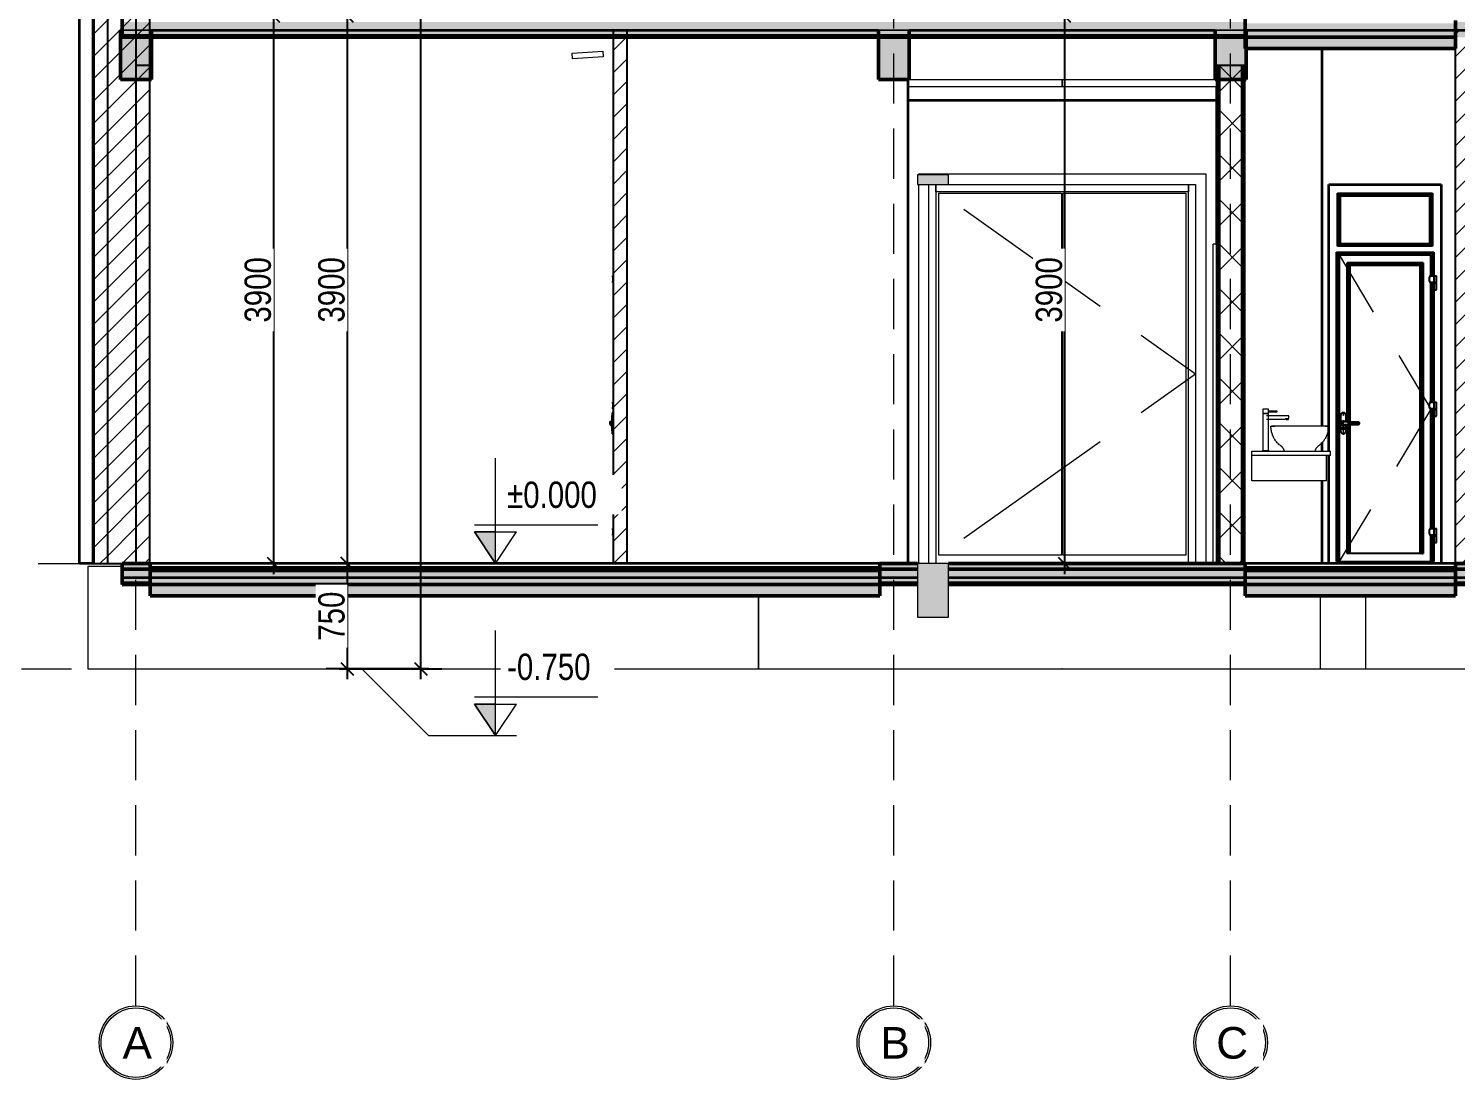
# Model space of a CAD drawing. Header units: millimetres. Extents: x -31177 to 43935, y -145912 to 20306.
# Drawn here: x -765 to 9402, y -108677 to -101188 of the extents above; entities that cross this region are included whole.
import ezdxf

# ---------------------------------------------------------------- set-up
doc = ezdxf.new("R2010")
doc.units = ezdxf.units.MM
doc.linetypes.add('Centre', pattern=[2381.25, 476.25, -357.1875, 1190.625, -357.1875])
doc.linetypes.add('Hidden', pattern=[535.78125, 357.1875, -178.59375])
for name, color, linetype, lineweight in [('A-ANNO-DIMS', 1, 'Continuous', 9), ('A-DETL', 8, 'Continuous', 18), ('A-DETL-GENF', 8, 'Continuous', 18), ('A-DOOR', 2, 'Continuous', 25), ('A-DOOR-FRAM', 2, 'Continuous', 18), ('A-DOOR-GLAZ', 4, 'Continuous', 18), ('A-FLOR', 7, 'Continuous', 18), ('A-FLOR-LEVL', 8, 'Continuous', 9), ('A-FLOR-MCUT', 7, 'Continuous', 50), ('A-FLOR-PATT', 8, 'Continuous', 50), ('A-WALL', 7, 'Continuous', 35), ('A-WALL-PATT', 8, 'Continuous', 25), ('G-IMPT', 8, 'Continuous', 18), ('P-SANR-FIXT', 3, 'Continuous', 18), ('S-BEAM', 7, 'Continuous', 18), ('S-FNDN', 7, 'Continuous', 18), ('S-GRID', 1, 'Continuous', 9), ('S-GRID-IDEN', 1, 'Continuous', 9)]:
    doc.layers.add(name, color=color, linetype=linetype, lineweight=lineweight)
doc.styles.add('Arial', font='arial.ttf', dxfattribs={"width": 0.8, "height": 187.5})
doc.styles.add('Arial_1', font='arial.ttf', dxfattribs={"height": 225})
doc.dimstyles.new('kt_nam', dxfattribs={"dimscale": 304.8, "dimtxt": 191.298637, "dimasz": 0.295276, "dimexe": 0.492126, "dimexo": 0.0625, "dimgap": 0.049213, "dimtad": 1, "dimdec": 0, "dimzin": 0, "dimdsep": 46, "dimtxsty": 'Arial', "dimblk1": 'OBLIQUE', "dimblk2": 'OBLIQUE', "dimsah": 1, "dimcen": 0.09, "dimdle": 0.246063, "dimazin": 0, "dimtfac": 1, "dimtdec": 4, "dimtix": 1, "dimtmove": 0, "dimatfit": 3, "dimfxl": 1.968504, "dimfxlon": 1, "dimtvp": 1, "dimtfill": 1, "dimtolj": 1, "dimtzin": 0, "dimarcsym": 2})
pattern_1 = [(45, (15767.21, -98999.29), (-79.5495, 79.5495), [])]
pattern_2 = [(0, (15767.206, -98999.29), (304.8, 76.2), [25.146, -203.454, 25.146, -203.454, -1219.2]), (0, (15767.206, -98999.29), (304.8, 76.2), [-457.2, 25.146, -432.054, 25.146, -203.454, -533.4]), (0, (15767.206, -98999.29), (304.8, 76.2), [-1143, 25.146, -127.254, 25.146, -355.854]), (120, (15881.506, -98961.19), (-218.39114, 225.86454), [25.146, -203.454, 25.146, -203.454, -1219.2]), (120, (15881.506, -98961.19), (-218.39114, 225.86454), [-457.2, 25.146, -432.054, 25.146, -203.454, -533.4]), (120, (15881.506, -98961.19), (-218.39114, 225.86454), [-1143, 25.146, -127.254, 25.146, -355.854]), (240, (15919.606, -98808.79), (-86.40886, -302.06454), [25.146, -203.454, 25.146, -203.454, -1219.2]), (240, (15919.606, -98808.79), (-86.40886, -302.06454), [-457.2, 25.146, -432.054, 25.146, -203.454, -533.4]), (240, (15919.606, -98808.79), (-86.40886, -302.06454), [-1143, 25.146, -127.254, 25.146, -355.854])]

# ---------------------------------------------------------------- blocks, each defined once
blk = doc.blocks.new('Cua_Chong_Chay_D7_1Canh - D7_1200x2200-2407364-MẶT CẮT 4-4')
at = {"layer": 'A-DOOR-FRAM'}
for p in [(7675, 0), (7700, 2275)]:
    blk.add_line(p, (7675, 2275), dxfattribs=at)
blk = doc.blocks.new('CỬA 1 CÁNH EROWINDOW_có ô chết_ - D5_800x2200-V1-MẶT CẮT 4-4')
at = {"layer": 'A-DOOR'}
for p, q in [((8561, 2639), (9239, 2639)), ((8561, 2261), (8561, 2639)), ((8561, 2261), (8561, 2639)), ((8561, 2639), (9239, 2639)), ((8571, 2629), (8581, 2619)), ((8571, 2629), (8571, 2271)), ((9229, 2629), (8571, 2629)), ((9219, 2619), (8581, 2619)), ((8581, 2619), (8581, 2281)), ((9219, 2619), (9229, 2629)), ((9219, 2281), (9219, 2619)), ((9229, 2271), (9229, 2629)), ((9239, 2639), (9239, 2261)), ((9239, 2639), (9239, 2261)), ((9239, 2261), (8561, 2261)), ((9239, 2261), (8561, 2261)), ((8581, 2281), (8571, 2271)), ((8571, 2271), (9229, 2271)), ((8581, 2281), (9219, 2281)), ((9219, 2281), (9229, 2271)), ((8553, 2220), (9247, 2220)), ((8553, 2220), (8563, 2210)), ((8553, 15), (8553, 2220)), ((9237, 2210), (8563, 2210)), ((8563, 2210), (8563, 15)), ((8573, 2200), (9227, 2200)), ((8573, 15), (8573, 2200)), ((9227, 2200), (8573, 2200)), ((8573, 2200), (8573, 15)), ((8629, 1013), (8629, 2144)), ((9171, 2144), (8629, 2144)), ((8629, 1013), (8629, 2144)), ((8629, 2144), (9171, 2144)), ((9171, 71), (9171, 2144)), ((9171, 2144), (9171, 71)), ((9227, 2200), (9227, 2050)), ((9227, 2050), (9227, 2200)), ((9247, 2220), (9237, 2210)), ((9237, 2210), (9237, 2050)), ((9247, 2220), (9247, 2050)), ((8649, 2124), (8639, 2134)), ((8639, 2134), (8639, 1008)), ((8639, 2134), (9161, 2134)), ((8649, 2124), (8649, 1008)), ((9151, 2124), (8649, 2124)), ((9151, 2124), (9161, 2134)), ((9151, 71), (9151, 2124)), ((9161, 2134), (9161, 71)), ((9217, 2012), (9217, 2040)), ((9227, 2050), (9267, 2050)), ((9247, 2050), (9247, 2002)), ((9267, 2002), (9267, 2050)), ((9267, 2002), (9227, 2002)), ((9227, 2002), (9227, 1150)), ((9227, 1150), (9227, 2002)), ((9237, 2002), (9237, 1150)), ((9247, 2002), (9247, 1150)), ((9247, 1998), (9247, 1950)), ((9247, 1998), (9267, 1998)), ((9247, 1950), (9267, 1950)), ((9249, 2002), (9249, 1998)), ((9264, 1998), (9264, 2002)), ((9267, 1950), (9267, 1998)), ((9217, 1112), (9217, 1140)), ((9227, 1150), (9267, 1150)), ((9247, 1150), (9247, 1102)), ((9267, 1102), (9267, 1150)), ((8583, 1055), (8583, 945)), ((8623, 1013), (8623, 1055)), ((9267, 1102), (9227, 1102)), ((9227, 1102), (9227, 250)), ((9227, 250), (9227, 1102)), ((9237, 1102), (9237, 250)), ((9247, 1102), (9247, 250)), ((9247, 1098), (9247, 1050)), ((9247, 1098), (9267, 1098)), ((9247, 1050), (9267, 1050)), ((9249, 1102), (9249, 1098)), ((9264, 1098), (9264, 1102)), ((9267, 1050), (9267, 1098)), ((8599, 960), (8599, 971)), ((8600, 953), (8600, 958)), ((8600, 958), (8600, 953)), ((8601, 973), (8605, 973)), ((8629, 1013), (8603, 1013)), ((8628, 1009), (8603, 1009)), ((8603, 991), (8628, 991)), ((8603, 987), (8629, 987)), ((8606, 958), (8606, 953)), ((8606, 953), (8606, 958)), ((8607, 971), (8607, 960)), ((8623, 945), (8623, 987)), ((8638, 1004), (8628, 1009)), ((8628, 991), (8638, 996)), ((8639, 1008), (8629, 1013)), ((8629, 987), (8639, 992)), ((8629, 71), (8629, 987)), ((8629, 71), (8629, 987)), ((8709, 1004), (8638, 1004)), ((8638, 996), (8709, 996)), ((8709, 1008), (8639, 1008)), ((8639, 992), (8709, 992)), ((8639, 992), (8639, 71)), ((8649, 992), (8649, 71)), ((9217, 212), (9217, 240)), ((9227, 250), (9267, 250)), ((9247, 250), (9247, 202)), ((9267, 202), (9267, 250)), ((9267, 202), (9227, 202)), ((9227, 202), (9227, 15)), ((9227, 15), (9227, 202)), ((9237, 202), (9237, 15)), ((9247, 202), (9247, 15)), ((9247, 198), (9247, 150)), ((9247, 198), (9267, 198)), ((9247, 150), (9267, 150)), ((9249, 202), (9249, 198)), ((9264, 198), (9264, 202)), ((9267, 150), (9267, 198)), ((8563, 15), (8553, 15)), ((8561, 0), (8561, 15)), ((8563, 15), (8573, 15)), ((8573, 15), (9227, 15)), ((8581, 15), (8581, 0)), ((8639, 71), (8629, 71)), ((9171, 71), (8629, 71)), ((9161, 71), (9171, 71)), ((9219, 15), (9219, 0)), ((9237, 15), (9227, 15)), ((9247, 15), (9237, 15)), ((9239, 15), (9239, 0))]:
    blk.add_line(p, q, dxfattribs=at)
at = {"layer": 'A-DOOR', "linetype": 'Centre', "lineweight": 18}
for p, q in [((8573, 2200), (9227, 1100)), ((9227, 1100), (8573, 15))]:
    blk.add_line(p, q, dxfattribs=at)
at = {"layer": 'A-DOOR', "flags": 128}
for points in [[(8603, 1013), (8602, 1013), (8602, 1013), (8601, 1013), (8601, 1013), (8600, 1013), (8600, 1013), (8599, 1012), (8599, 1012), (8598, 1012), (8598, 1012), (8597, 1012), (8597, 1012), (8597, 1011), (8596, 1011), (8596, 1011), (8595, 1010), (8595, 1010), (8594, 1010), (8594, 1009), (8594, 1009), (8593, 1009), (8593, 1008), (8593, 1008), (8592, 1007), (8592, 1007), (8592, 1007), (8592, 1006), (8591, 1006), (8591, 1005), (8591, 1005), (8591, 1004), (8591, 1004), (8590, 1003), (8590, 1003), (8590, 1002), (8590, 1002), (8590, 1001), (8590, 1001), (8590, 1000), (8590, 1000), (8590, 999), (8590, 999), (8590, 998), (8590, 998), (8590, 997), (8590, 997), (8591, 996), (8591, 996), (8591, 995), (8591, 995), (8591, 994), (8592, 994), (8592, 993), (8592, 993), (8592, 992), (8593, 992), (8593, 992), (8593, 991), (8594, 991), (8594, 990), (8595, 990), (8595, 990), (8595, 989), (8596, 989), (8596, 989), (8597, 989), (8597, 988), (8598, 988), (8598, 988), (8599, 988), (8599, 988), (8600, 987), (8600, 987), (8601, 987), (8601, 987), (8602, 987), (8602, 987), (8603, 987), (8603, 987)], [(8709, 992), (8709, 992), (8710, 992), (8710, 992), (8710, 992), (8711, 992), (8711, 992), (8711, 992), (8712, 992), (8712, 993), (8712, 993), (8712, 993), (8713, 993), (8713, 993), (8713, 993), (8714, 993), (8714, 994), (8714, 994), (8714, 994), (8715, 994), (8715, 994), (8715, 995), (8715, 995), (8715, 995), (8716, 995), (8716, 996), (8716, 996), (8716, 996), (8716, 997), (8716, 997), (8716, 997), (8717, 997), (8717, 998), (8717, 998), (8717, 998), (8717, 999), (8717, 999), (8717, 999), (8717, 1000), (8717, 1000), (8717, 1000), (8717, 1001), (8717, 1001), (8717, 1001), (8717, 1002), (8717, 1002), (8717, 1002), (8717, 1002), (8717, 1003), (8716, 1003), (8716, 1003), (8716, 1004), (8716, 1004), (8716, 1004), (8716, 1004), (8715, 1005), (8715, 1005), (8715, 1005), (8715, 1005), (8715, 1006), (8714, 1006), (8714, 1006), (8714, 1006), (8714, 1007), (8713, 1007), (8713, 1007), (8713, 1007), (8713, 1007), (8712, 1007), (8712, 1007), (8712, 1008), (8711, 1008), (8711, 1008), (8711, 1008), (8710, 1008), (8710, 1008), (8710, 1008), (8709, 1008), (8709, 1008), (8709, 1008)]]:
    blk.add_lwpolyline(points, dxfattribs=at)
at = {"layer": 'A-DOOR'}
for centre, radius, start, end in [((9227, 2040), 10, 90, 180), ((9227, 2040), 10, 150, 180), ((9227, 2012), 10, 180, 270), ((9227, 2012), 10, 195, 225), ((9227, 1140), 10, 90, 180), ((9227, 1140), 10, 150, 180), ((8603, 1055), 20, 0, 180), ((8603, 1063), 3, 360, 180), ((8603, 1063), 3, 180, 0), ((9227, 1112), 10, 180, 270), ((9227, 1112), 10, 195, 225), ((8603, 945), 20, 180, 360), ((8603, 1000), 15, 59.6784, 180), ((8603, 1000), 15, 180, 300.3216), ((8603, 1000), 15, 129.4693, 135), ((8603, 1000), 15, 225, 230.5307), ((8603, 1000), 8.66, 90, 270), ((8603, 1000), 15, 114.4972, 120), ((8603, 1000), 15, 240, 245.5028), ((8603, 1000), 15, 99.6105, 105), ((8603, 1000), 15, 255, 260.3895), ((8601, 971), 2.04, 90, 180), ((8600, 960), 1.99, 180, 268.9596), ((8600, 960), 1.99, 224.4798, 268.9596), ((8603, 1000), 3.02, 0, 180), ((8603, 1000), 3.02, 180, 0), ((8603, 938), 3, 0, 180), ((8603, 938), 3, 180, 0), ((8603, 953), 2.5, 180, 0), ((8603, 1000), 15, 84.7698, 90), ((8603, 1000), 15, 270, 275.2302), ((8603, 1000), 3.02, 30, 45), ((8603, 1000), 3.02, 315, 330), ((8605, 971), 2.04, 0, 90), ((8606, 960), 1.99, 271.0404, 0), ((8606, 960), 1.99, 271.0404, 315.5202), ((8603, 1000), 15, 69.9569, 75), ((8603, 1000), 15, 285, 290.0431), ((8709, 1000), 3.66, 270, 90), ((9227, 240), 10, 90, 180), ((9227, 240), 10, 150, 180), ((9227, 212), 10, 180, 270), ((9227, 212), 10, 195, 225)]:
    blk.add_arc(centre, radius, start, end, dxfattribs=at)
for points in [[(8629, 1013), (8629, 1013), (8629, 1013), (8628, 1011), (8628, 1009), (8628, 1009)], [(8629, 987), (8629, 987), (8629, 987), (8628, 989), (8628, 991), (8628, 991)], [(8639, 1008), (8639, 1008), (8639, 1008), (8638, 1006), (8638, 1004), (8638, 1004)], [(8639, 992), (8639, 992), (8639, 992), (8638, 994), (8638, 996), (8638, 996)]]:
    blk.add_open_spline(points, degree=3, dxfattribs=at)
blk = doc.blocks.new('CỬA 1 CÁNH EROWINDOW_có ô chết_ - D5_800x2200-2361511-MẶT CẮT 4-4')
at = {"layer": 'A-DOOR'}
for p, q in [((3400, 2050), (3397, 2050)), ((3400, 2050), (3397, 2050)), ((3397, 2040), (3397, 2050)), ((3397, 2050), (3397, 2049)), ((3397, 2040), (3397, 2012)), ((3397, 2002), (3397, 2012)), ((3397, 2003), (3397, 2002)), ((3397, 2002), (3400, 2002)), ((3397, 2002), (3400, 2002)), ((3400, 1150), (3397, 1150)), ((3400, 1150), (3397, 1150)), ((3397, 1140), (3397, 1150)), ((3397, 1150), (3397, 1149)), ((3397, 1140), (3397, 1112)), ((3400, 1075), (3394, 1075)), ((3394, 1075), (3394, 1055)), ((3394, 945), (3394, 1055)), ((3397, 1102), (3397, 1112)), ((3397, 1103), (3397, 1102)), ((3397, 1102), (3400, 1102)), ((3397, 1102), (3400, 1102)), ((3377, 1008), (3377, 991)), ((3377, 992), (3377, 991)), ((3394, 1015), (3388, 1015)), ((3388, 1015), (3388, 1000)), ((3388, 1000), (3388, 985)), ((3388, 985), (3394, 985)), ((3394, 945), (3394, 925)), ((3394, 925), (3400, 925)), ((3400, 250), (3397, 250)), ((3400, 250), (3397, 250)), ((3397, 240), (3397, 250)), ((3397, 250), (3397, 249)), ((3397, 240), (3397, 212)), ((3397, 202), (3397, 212)), ((3397, 203), (3397, 202)), ((3397, 202), (3400, 202)), ((3397, 202), (3400, 202))]:
    blk.add_line(p, q, dxfattribs=at)
for points in [[(3377, 1009), (3377, 1009), (3377, 1009), (3378, 1010)], [(3378, 1011), (3379, 1012), (3380, 1013), (3382, 1013), (3383, 1013)], [(3378, 989), (3379, 988), (3380, 987), (3382, 987), (3383, 987)], [(3383, 1013), (3383, 1013), (3385, 1013), (3386, 1012), (3387, 1011)], [(3383, 987), (3383, 987), (3385, 987), (3386, 988), (3387, 989)], [(3388, 1010), (3388, 1009), (3388, 1009), (3388, 1009)]]:
    blk.add_open_spline(points, degree=3, dxfattribs=at)
blk = doc.blocks.new('Cua_Kinh_Cuong_Luc_2Canh_Bat2Chieu - D1 - Kính Cường Lực 10mm 2 Cánh-2367817-MẶT CẮT 4-4')
at = {"layer": 'A-DOOR', "linetype": 'Centre', "lineweight": 18}
for q in [(5650, 2700), (5650, 0)]:
    blk.add_line((7550, 1350), q, dxfattribs=at)
at = {"layer": 'A-DOOR-FRAM'}
for p, q in [((5575, 2775), (5575, 2770)), ((7625, 2775), (5575, 2775)), ((7625, 0), (7625, 2775)), ((5575, 2700), (5575, 0)), ((5650, 0), (5650, 2700)), ((5700, 2700), (5700, 0)), ((5700, 2650), (5700, 2700)), ((7500, 2650), (5700, 2650)), ((5789, 2700), (7550, 2700)), ((7500, 0), (7500, 2700)), ((7500, 2700), (7500, 2650)), ((7550, 2700), (7550, 0))]:
    blk.add_line(p, q, dxfattribs=at)
at = {"layer": 'A-DOOR-GLAZ'}
for p, q in [((5720, 2640), (6595, 2640)), ((5720, 60), (5720, 2640)), ((6595, 2640), (6595, 60)), ((6605, 2640), (7480, 2640)), ((6605, 60), (6605, 2640)), ((7480, 2640), (7480, 60)), ((6595, 60), (5720, 60)), ((7480, 60), (6605, 60))]:
    blk.add_line(p, q, dxfattribs=at)
blk = doc.blocks.new('Mat_Tien_3dsMax - Sync_3dsMax_To_Revit-2401403-MẶT CẮT 4-4')
at = {"layer": 'G-IMPT'}
for p, q in [((5500, 3400), (6600, 3400)), ((6600, 3450), (6600, 3400)), ((6600, 3400), (6600, 3450)), ((6600, 3400), (7699, 3400)), ((-342, -20), (-342, -750)), ((-101, -20), (-342, -20)), ((4436, -750), (4436, -230)), ((4436, -230), (4436, -750)), ((8440, -750), (8440, -230)), ((8763, -750), (8763, -230)), ((-342, -750), (4436, -750)), ((4436, -750), (8440, -750)), ((6596, -750), (6596, -750)), ((6596, -750), (6596, -750)), ((6596, -750), (6596, -750)), ((6596, -750), (6596, -750)), ((6596, -750), (6596, -750)), ((6596, -750), (6596, -750)), ((6596, -750), (6596, -750)), ((6596, -750), (6596, -750)), ((6597, -750), (6598, -750)), ((6597, -750), (6598, -750)), ((6597, -750), (6598, -750)), ((6597, -750), (6598, -750)), ((6599, -750), (6598, -750)), ((6598, -750), (6599, -750)), ((6599, -750), (6598, -750)), ((6598, -750), (6599, -750)), ((6600, -750), (6600, -750)), ((6600, -750), (6600, -750)), ((6600, -750), (6600, -750)), ((6600, -750), (6600, -750)), ((6600, -750), (6600, -750)), ((6600, -750), (6600, -750)), ((6600, -750), (6600, -750)), ((6600, -750), (6600, -750)), ((8440, -750), (8763, -750)), ((8763, -750), (13542, -750))]:
    blk.add_line(p, q, dxfattribs=at)
blk = doc.blocks.new('Mat_Tien_3dsMax - Mat_Tien_3dsMax-2387879-MẶT CẮT 4-4')
blk.add_blockref('Mat_Tien_3dsMax - Sync_3dsMax_To_Revit-2401403-MẶT CẮT 4-4', (0, 0))
blk = doc.blocks.new('chau rua tay2 - chau rua tay2-814154-MẶT CẮT 4-4')
at = {"layer": 'P-SANR-FIXT'}
for p, q in [((8029, 1100), (8029, 1070)), ((8049, 1100), (8029, 1100)), ((8049, 1070), (8029, 1070)), ((8029, 1068), (8029, 804)), ((8049, 1068), (8029, 1068)), ((8031, 1070), (8031, 1068)), ((8069, 1100), (8049, 1100)), ((8069, 1070), (8049, 1070)), ((8069, 1068), (8049, 1068)), ((8215, 1053), (8055, 1053)), ((8055, 1029), (8190, 1029)), ((8131, 1086), (8066, 1086)), ((8066, 1080), (8131, 1080)), ((8067, 1068), (8067, 1070)), ((8069, 1070), (8069, 1100)), ((8069, 804), (8069, 1068)), ((8131, 1083), (8131, 1086)), ((8131, 1080), (8131, 1083)), ((8190, 1033), (8190, 1029)), ((8190, 1033), (8215, 1033)), ((8195, 1033), (8195, 1027)), ((8195, 1027), (8203, 1027)), ((8195, 1027), (8196, 1027)), ((8203, 1027), (8211, 1027)), ((8211, 1027), (8211, 1033)), ((8211, 1027), (8211, 1027)), ((8215, 1041), (8215, 1053)), ((8215, 1033), (8215, 1041)), ((7952, 800), (8512, 800)), ((7952, 770), (7952, 800)), ((7952, 590), (7952, 770)), ((8512, 770), (7952, 770)), ((8024, 804), (8024, 800)), ((8049, 804), (8024, 804)), ((8074, 804), (8049, 804)), ((8074, 800), (8074, 804)), ((8482, 590), (8482, 770)), ((8512, 770), (8512, 800)), ((8482, 590), (7952, 590))]:
    blk.add_line(p, q, dxfattribs=at)
at = {"layer": 'P-SANR-FIXT', "flags": 128}
for points in [[(8087, 977), (8087, 977), (8087, 977), (8087, 977), (8087, 977), (8087, 978), (8087, 978), (8087, 978), (8087, 978), (8087, 978), (8087, 978), (8087, 978), (8087, 978), (8087, 978), (8087, 979), (8087, 979), (8087, 979), (8087, 979), (8087, 979), (8088, 979), (8088, 979), (8088, 979), (8088, 979), (8088, 979), (8088, 979), (8088, 979), (8088, 980), (8088, 980), (8088, 980), (8089, 980), (8089, 980), (8089, 980), (8089, 980), (8089, 980), (8089, 980), (8089, 980), (8089, 980), (8089, 980), (8090, 980), (8090, 980), (8090, 980)], [(8157, 839), (8152, 843), (8146, 847), (8141, 852), (8136, 857), (8132, 861), (8127, 867), (8123, 872), (8119, 877), (8115, 883), (8111, 889), (8108, 894), (8105, 901), (8102, 907), (8099, 913), (8097, 919), (8095, 926), (8093, 932), (8091, 939), (8090, 945), (8088, 952), (8088, 959), (8087, 966), (8087, 972), (8087, 977)], [(8090, 980), (8090, 980), (8090, 980), (8091, 980), (8092, 980), (8094, 980), (8095, 980), (8098, 980), (8100, 980), (8103, 980), (8106, 980), (8109, 980), (8113, 980), (8114, 980)], [(8292, 980), (8284, 980), (8276, 980), (8268, 980), (8260, 980), (8252, 980), (8244, 980), (8236, 980), (8228, 980), (8221, 980), (8213, 980), (8206, 980), (8198, 980), (8191, 980), (8184, 980), (8178, 980), (8171, 980), (8165, 980), (8159, 980), (8153, 980), (8147, 980), (8141, 980), (8136, 980), (8131, 980), (8126, 980), (8122, 980), (8118, 980), (8114, 980), (8110, 980), (8107, 980), (8103, 980), (8101, 980), (8098, 980), (8096, 980), (8094, 980), (8093, 980), (8091, 980), (8091, 980), (8090, 980), (8090, 980), (8090, 980)], [(8494, 980), (8494, 980), (8493, 980), (8492, 980), (8491, 980), (8490, 980), (8488, 980), (8486, 980), (8484, 980), (8481, 980), (8478, 980), (8475, 980), (8471, 980), (8467, 980), (8463, 980), (8458, 980), (8454, 980), (8449, 980), (8444, 980), (8438, 980), (8433, 980), (8427, 980), (8420, 980), (8414, 980), (8408, 980), (8401, 980), (8394, 980), (8387, 980), (8380, 980), (8372, 980), (8365, 980), (8357, 980), (8350, 980), (8342, 980), (8334, 980), (8326, 980), (8318, 980), (8310, 980), (8302, 980), (8294, 980), (8292, 980)], [(8497, 977), (8497, 970), (8496, 963), (8496, 957), (8495, 950), (8493, 943), (8492, 937), (8490, 930), (8488, 923), (8486, 917), (8483, 911), (8481, 905), (8478, 898), (8474, 892), (8471, 887), (8467, 881), (8463, 875), (8459, 870), (8455, 865), (8450, 860), (8445, 855), (8440, 850), (8435, 846), (8430, 842), (8426, 839)], [(8475, 980), (8477, 980), (8480, 980), (8483, 980), (8485, 980), (8487, 980), (8489, 980), (8491, 980), (8492, 980), (8493, 980), (8494, 980), (8494, 980), (8494, 980)], [(8494, 980), (8494, 980), (8494, 980), (8494, 980), (8494, 980), (8494, 980), (8494, 980), (8495, 980), (8495, 980), (8495, 980), (8495, 980), (8495, 980), (8495, 980), (8495, 980), (8495, 980), (8495, 979), (8496, 979), (8496, 979), (8496, 979), (8496, 979), (8496, 979), (8496, 979), (8496, 979), (8496, 979), (8496, 979), (8496, 979), (8496, 978), (8496, 978), (8496, 978), (8497, 978), (8497, 978), (8497, 978), (8497, 978), (8497, 978), (8497, 978), (8497, 977), (8497, 977), (8497, 977), (8497, 977), (8497, 977), (8497, 977)], [(8183, 800), (8183, 803), (8182, 805), (8181, 808), (8180, 810), (8179, 813), (8178, 815), (8176, 818), (8175, 820), (8173, 822), (8172, 824), (8170, 827), (8168, 829), (8167, 831), (8165, 833), (8163, 834), (8161, 836), (8159, 838), (8157, 839)], [(8426, 839), (8424, 837), (8422, 836), (8420, 834), (8418, 832), (8416, 830), (8414, 828), (8413, 826), (8411, 824), (8410, 821), (8408, 819), (8407, 817), (8406, 814), (8404, 812), (8403, 809), (8402, 807), (8401, 804), (8401, 802), (8400, 800)]]:
    blk.add_lwpolyline(points, dxfattribs=at)
blk = doc.blocks.new('Level - _-000-1742762-MẶT CẮT 4-4')
at = {"layer": 'A-FLOR-LEVL'}
blk.add_hatch(color=256, dxfattribs=at).paths.add_polyline_path([(-15699, 225), (-15699, 0), (-15549, 225)])
for p, q in [((-15699, 0), (-15699, 750)), ((-15549, 277), (-16428, 277)), ((-15699, 0), (-15849, 225)), ((-15549, 225), (-15849, 225)), ((-15699, 0), (-15549, 225)), ((-15699, 225), (-15549, 225)), ((-15549, 225), (-15699, 0)), ((-15699, 0), (-15699, 225)), ((-15549, 0), (-15849, 0))]:
    blk.add_line(p, q, dxfattribs=at)
blk = doc.blocks.new('Level - 000_-1742766-MẶT CẮT 4-4')
at = {"layer": 'A-FLOR-LEVL'}
blk.add_hatch(color=256, dxfattribs=at).paths.add_polyline_path([(-15699, 4125), (-15699, 3900), (-15549, 4125)])
for p, q in [((-15699, 3900), (-15699, 4650)), ((-15549, 4177), (-16428, 4177)), ((-15699, 3900), (-15849, 4125)), ((-15549, 4125), (-15849, 4125)), ((-15699, 3900), (-15549, 4125)), ((-15699, 4125), (-15549, 4125)), ((-15549, 4125), (-15699, 3900)), ((-15699, 3900), (-15699, 4125)), ((-15549, 3900), (-15849, 3900))]:
    blk.add_line(p, q, dxfattribs=at)
blk = doc.blocks.new('_Oblique')
at = {"color": 0, "linetype": 'ByBlock', "lineweight": -2}
blk.add_line((-0.5, -0.5), (0.5, 0.5), dxfattribs=at)
blk = doc.blocks.new('DIMBLOCK4-MẶT CẮT 4-4')
at = {"layer": 'A-ANNO-DIMS', "color": 0, "lineweight": -2, "transparency": 16777216}
for p, q in [((1505, -101025), (1505, -105075)), ((2086, -101100), (1355, -101100)), ((2086, -105000), (1355, -105000))]:
    blk.add_line(p, q, dxfattribs=at)
at = {"layer": 'Defpoints', "color": 0, "transparency": 16777216}
for p in [(2105, -101100), (1505, -105000), (2105, -105000)]:
    blk.add_point(p, dxfattribs=at)
at = {"layer": 'A-ANNO-DIMS', "color": 0, "lineweight": -2, "transparency": 16777216, "xscale": 90, "yscale": 90, "zscale": 90}
for p, rotation in [((1505, -101100), 90), ((1505, -105000), 270)]:
    blk.add_blockref('_Oblique', p, dxfattribs=dict(at, rotation=rotation))
at = {"layer": 'A-ANNO-DIMS', "color": 0, "transparency": 16777216, "insert": (1394, -103050), "char_height": 187.5, "width": 550.94, "attachment_point": 5, "rotation": 90, "style": 'Arial', "bg_fill": 3, "box_fill_scale": 1.1, "bg_fill_color": 256, "bg_fill_true_color": 13158600, "bg_fill_transparency": 0}
blk.add_mtext('\\A1;3900', dxfattribs=at)
blk = doc.blocks.new('DIMBLOCK5-MẶT CẮT 4-4')
at = {"layer": 'A-ANNO-DIMS', "color": 0, "lineweight": -2, "transparency": 16777216}
for p, q in [((2086, -105000), (1355, -105000)), ((1505, -104925), (1505, -105825)), ((2086, -105750), (1355, -105750))]:
    blk.add_line(p, q, dxfattribs=at)
at = {"layer": 'Defpoints', "color": 0, "transparency": 16777216}
for p in [(2105, -105000), (1505, -105750), (2105, -105750)]:
    blk.add_point(p, dxfattribs=at)
at = {"layer": 'A-ANNO-DIMS', "color": 0, "lineweight": -2, "transparency": 16777216, "xscale": 90, "yscale": 90, "zscale": 90}
for p, rotation in [((1505, -105000), 90), ((1505, -105750), 270)]:
    blk.add_blockref('_Oblique', p, dxfattribs=dict(at, rotation=rotation))
at = {"layer": 'A-ANNO-DIMS', "color": 0, "transparency": 16777216, "insert": (1394, -105375), "char_height": 187.5, "width": 413.21, "attachment_point": 5, "rotation": 90, "style": 'Arial', "bg_fill": 3, "box_fill_scale": 1.1, "bg_fill_color": 256, "bg_fill_true_color": 13158600, "bg_fill_transparency": 0}
blk.add_mtext('\\A1;750', dxfattribs=at)
blk = doc.blocks.new('DIMBLOCK9-MẶT CẮT 4-4')
at = {"layer": 'A-ANNO-DIMS', "color": 0, "lineweight": -2, "transparency": 16777216}
for p, q in [((980, -101025), (980, -105075)), ((1561, -101100), (830, -101100)), ((1561, -105000), (830, -105000))]:
    blk.add_line(p, q, dxfattribs=at)
at = {"layer": 'Defpoints', "color": 0, "transparency": 16777216}
for p in [(1580, -101100), (980, -105000), (1580, -105000)]:
    blk.add_point(p, dxfattribs=at)
at = {"layer": 'A-ANNO-DIMS', "color": 0, "lineweight": -2, "transparency": 16777216, "xscale": 90, "yscale": 90, "zscale": 90}
for p, rotation in [((980, -101100), 90), ((980, -105000), 270)]:
    blk.add_blockref('_Oblique', p, dxfattribs=dict(at, rotation=rotation))
at = {"layer": 'A-ANNO-DIMS', "color": 0, "transparency": 16777216, "insert": (869, -103050), "char_height": 187.5, "width": 550.94, "attachment_point": 5, "rotation": 90, "style": 'Arial', "bg_fill": 3, "box_fill_scale": 1.1, "bg_fill_color": 256, "bg_fill_true_color": 13158600, "bg_fill_transparency": 0}
blk.add_mtext('\\A1;3900', dxfattribs=at)
blk = doc.blocks.new('DIMBLOCK10-MẶT CẮT 4-4')
at = {"layer": 'A-ANNO-DIMS', "color": 0, "lineweight": -2, "transparency": 16777216}
for p, q in [((2030, -105825), (2030, -87225)), ((1449, -87300), (2180, -87300)), ((1449, -105750), (2180, -105750))]:
    blk.add_line(p, q, dxfattribs=at)
at = {"layer": 'Defpoints', "color": 0, "transparency": 16777216}
for p in [(1430, -87300), (2030, -87300), (1430, -105750)]:
    blk.add_point(p, dxfattribs=at)
at = {"layer": 'A-ANNO-DIMS', "color": 0, "lineweight": -2, "transparency": 16777216, "xscale": 90, "yscale": 90, "zscale": 90}
for p, rotation in [((2030, -87300), 90), ((2030, -105750), 270)]:
    blk.add_blockref('_Oblique', p, dxfattribs=dict(at, rotation=rotation))
at = {"layer": 'A-ANNO-DIMS', "color": 0, "transparency": 16777216, "insert": (1919, -96525), "char_height": 187.5, "width": 688.68, "attachment_point": 5, "rotation": 90, "style": 'Arial', "bg_fill": 3, "box_fill_scale": 1.1, "bg_fill_color": 256, "bg_fill_true_color": 13158600, "bg_fill_transparency": 0}
blk.add_mtext('\\A1;18450', dxfattribs=at)
blk = doc.blocks.new('DIMBLOCK13-MẶT CẮT 4-4')
at = {"layer": 'A-ANNO-DIMS', "color": 0, "lineweight": -2, "transparency": 16777216}
for p, q in [((6617, -101025), (6617, -105075)), ((6036, -101100), (6767, -101100)), ((6036, -105000), (6767, -105000))]:
    blk.add_line(p, q, dxfattribs=at)
at = {"layer": 'Defpoints', "color": 0, "transparency": 16777216}
for p in [(6017, -101100), (6017, -105000), (6617, -105000)]:
    blk.add_point(p, dxfattribs=at)
at = {"layer": 'A-ANNO-DIMS', "color": 0, "lineweight": -2, "transparency": 16777216, "xscale": 90, "yscale": 90, "zscale": 90}
for p, rotation in [((6617, -101100), 90), ((6617, -105000), 270)]:
    blk.add_blockref('_Oblique', p, dxfattribs=dict(at, rotation=rotation))
at = {"layer": 'A-ANNO-DIMS', "color": 0, "transparency": 16777216, "insert": (6506, -103050), "char_height": 187.5, "width": 550.94, "attachment_point": 5, "rotation": 90, "style": 'Arial', "bg_fill": 3, "box_fill_scale": 1.1, "bg_fill_color": 256, "bg_fill_true_color": 13158600, "bg_fill_transparency": 0}
blk.add_mtext('\\A1;3900', dxfattribs=at)
blk = doc.blocks.new('Grid - TRUC  D1-102336-MẶT CẮT 4-4')
at = {"layer": 'S-GRID-IDEN'}
for radius in [262, 248]:
    blk.add_circle((0, -3414), radius, dxfattribs=at)

msp = doc.modelspace()

# ---------------------------------------------------------------- hatches: boundary and pattern name
at = {"layer": 'A-DETL-GENF'}
for points in [[(5569, -102300), (5789, -102300), (5789, -102230), (5569, -102230)], [(5569, -105381.8), (5789, -105381.8), (5789, -105000), (5569, -105000), (5569, -105214.2)]]:
    msp.add_hatch(color=7, dxfattribs=at).paths.add_polyline_path(points)
at = {"layer": 'A-FLOR'}
for points in [[(3619.8, -105050), (5300.9, -105050), (5300.9, -105030), (101.7, -105030), (101.7, -105050), (3293.4, -105050)], [(8516.1, -105050), (9401.7, -105050), (9401.7, -105030), (7902.6, -105030), (7902.6, -105050), (8189.7, -105050)]]:
    msp.add_hatch(color=8, dxfattribs=at).paths.add_polyline_path(points)
at = {"layer": 'A-FLOR-PATT'}
h = msp.add_hatch(color=256, dxfattribs=at)
h.paths.add_polyline_path([(-98.2, -101240), (7902.6, -101240), (7902.6, -101140), (-98.2, -101140.3), (-98.2, -101225.1)])
h.paths.add_polyline_path([(13300.1, -101240), (13300.1, -101140), (13100.9, -101140.3), (13100.9, -101240), (13249.1, -101240)])
h.paths.add_polyline_path([(9501.7, -101240), (9501.7, -101140), (9401.7, -101140.3), (9401.7, -101240)])
for points in [[(9401.7, -101250), (9401.7, -101150), (7902.6, -101150), (7902.6, -101250), (9168.9, -101250)], [(5300.9, -105150), (5300.9, -105050), (101.7, -105050), (101.7, -105150), (5251.9, -105150)], [(9168.9, -105150), (9401.7, -105150), (9401.7, -105050), (7902.6, -105050), (7902.6, -105150), (8842.5, -105150)]]:
    msp.add_hatch(color=256, dxfattribs=at).paths.add_polyline_path(points)
at = {"layer": 'A-FLOR-PATT', "lineweight": 18}
h = msp.add_hatch(color=256, dxfattribs=at)
h.paths.add_polyline_path([(13249.1, -101250), (13300.1, -101250), (13300.1, -101240), (13100.9, -101240), (13100.9, -101250)])
h.paths.add_polyline_path([(-52.4, -101250), (7902.6, -101250), (7902.6, -101240), (-98.2, -101240), (-98.2, -101250)])
h.paths.add_polyline_path([(9401.7, -101250), (9501.7, -101250), (9501.7, -101240), (9401.7, -101240)])
for points in [[(9168.9, -101330), (9401.7, -101330), (9401.7, -101250), (7902.6, -101250), (7902.6, -101330), (8516.1, -101330)], [(3946.2, -105230), (5300.9, -105230), (5300.9, -105150), (101.7, -105150), (101.7, -105230), (3293.4, -105230)], [(8842.5, -105230), (9401.7, -105230), (9401.7, -105150), (7902.6, -105150), (7902.6, -105230), (8516.1, -105230)]]:
    msp.add_hatch(color=256, dxfattribs=at).paths.add_polyline_path(points)
at = {"layer": 'A-FLOR-PATT'}
h = msp.add_hatch(color=256, dxfattribs=at)
h.paths.add_polyline_path([(13249.1, -105040), (13300.1, -105040), (13300.1, -105000), (13100.9, -105000), (13100.9, -105040), (13167.5, -105040)])
h.paths.add_polyline_path([(-52.4, -105040), (101.7, -105040), (101.7, -105000), (-98.2, -105000), (-98.2, -105040)])
h.paths.add_polyline_path([(5300.9, -105040), (5569, -105040), (5569, -105000), (5300.9, -105000)])
h.paths.add_polyline_path([(9495.3, -105040), (9501.7, -105040), (9501.7, -105000), (9401.7, -105000), (9401.7, -105040), (9413.7, -105040)])
h.paths.add_polyline_path([(5789, -105040), (7902.6, -105040), (7902.6, -105000), (5789, -105000), (5789, -105007.5)])
h = msp.add_hatch(color=256, dxfattribs=at)
h.paths.add_polyline_path([(7536.8, -105140), (7902.6, -105140), (7902.6, -105040), (5789, -105040), (5789, -105140), (7210.4, -105140)])
h.paths.add_polyline_path([(29.2, -105140), (101.7, -105140), (101.7, -105040), (-98.2, -105040), (-98.2, -105140)])
h.paths.add_polyline_path([(5300.9, -105140), (5569, -105140), (5569, -105040), (5300.9, -105040), (5300.9, -105044.4)])
h.paths.add_polyline_path([(13300.1, -105140), (13300.1, -105040), (13100.9, -105040), (13100.9, -105140)])
h.paths.add_polyline_path([(9501.7, -105140), (9501.7, -105040), (9401.7, -105040), (9401.7, -105140), (9495.3, -105140)])
at = {"layer": 'A-FLOR-PATT', "lineweight": 18}
h = msp.add_hatch(color=256, dxfattribs=at)
h.paths.add_polyline_path([(13100.9, -105150), (13300.1, -105150), (13300.1, -105140), (13100.9, -105140)])
h.paths.add_polyline_path([(101.7, -105150), (101.7, -105140), (-98.2, -105140), (-98.2, -105150), (29.2, -105150)])
h.paths.add_polyline_path([(5300.9, -105150), (5569, -105150), (5569, -105140), (5300.9, -105140)])
h.paths.add_polyline_path([(9495.3, -105150), (9501.7, -105150), (9501.7, -105140), (9401.7, -105140), (9401.7, -105150)])
h.paths.add_polyline_path([(5789, -105150), (7902.6, -105150), (7902.6, -105140), (5789, -105140), (5789, -105148.1)])
at = {"layer": 'A-WALL-PATT', "lineweight": 18}
h = msp.add_hatch(dxfattribs=at)
h.set_pattern_fill('FP_1', color=256, style=0, pattern_type=2)
h.set_pattern_definition(pattern_1)
h.paths.add_polyline_path([(-297.2, -105000), (-201, -105000), (-201, -92400), (-301, -92400), (-301, -105000)])
h = msp.add_hatch(dxfattribs=at)
h.set_pattern_fill('FP_1', color=256, style=0, pattern_type=2)
h.set_pattern_definition(pattern_1)
h.paths.add_polyline_path([(-1, -105000), (-1, -92400), (-201, -92400), (-201, -105000), (-52.4, -105000)])
h = msp.add_hatch(dxfattribs=at)
h.set_pattern_fill('FP_1', color=256, style=0, pattern_type=2)
h.set_pattern_definition(pattern_1)
h.paths.add_polyline_path([(99, -105000), (99, -92400), (-1, -92400), (-1, -105000), (29.2, -105000)])
h = msp.add_hatch(dxfattribs=at)
h.set_pattern_fill('FP_1', color=256, style=0, pattern_type=2)
h.set_pattern_definition(pattern_1)
h.paths.add_polyline_path([(3456.6, -105000), (3500, -105000), (3500, -101200), (3400, -101200), (3400, -105000)])
h = msp.add_hatch(dxfattribs=at)
h.set_pattern_fill('FP_1', color=256, style=0, pattern_type=2)
h.set_pattern_definition(pattern_1)
h.paths.add_polyline_path([(9413.7, -105000), (9500, -105000), (9500, -101200), (9400, -101200), (9400, -105000)])
h = msp.add_hatch(dxfattribs=at)
h.set_pattern_fill('FP_1', color=256, style=0, pattern_type=2)
h.set_pattern_definition(pattern_1)
h.paths.add_polyline_path([(99, -105000), (99, -101450), (-1, -101450), (-1, -105000), (29.2, -105000)])
h = msp.add_hatch(dxfattribs=at)
h.set_pattern_fill('FP_2', color=256, style=0, pattern_type=2)
h.set_pattern_definition(pattern_2)
h.paths.add_polyline_path([(7700, -105000), (7715, -105000), (7715, -101450), (7700, -101450), (7700, -105000)])
h = msp.add_hatch(dxfattribs=at)
h.set_pattern_fill('FP_3', color=256, style=0, pattern_type=2)
h.set_pattern_definition([(45, (15767.2, -98999.3), (-159.099, 159.099), []), (135, (15767.2, -98999.3), (-159.099, -159.099), [])])
h.paths.add_polyline_path([(7781.6, -105000), (7885, -105000), (7885, -101450), (7715, -101450), (7715, -105000)])
h = msp.add_hatch(dxfattribs=at)
h.set_pattern_fill('FP_2', color=256, style=0, pattern_type=2)
h.set_pattern_definition(pattern_2)
h.paths.add_polyline_path([(7900, -105000), (7900, -101450), (7885, -101450), (7885, -105000)])
at = {"layer": 'S-BEAM'}
for points in [[(-100, -101550), (110, -101550), (110, -101200), (-110, -101200), (-110, -101550)], [(5290, -101550), (5510, -101550), (5510, -101200), (5290, -101200), (5290, -101479.8)], [(7863.2, -101550), (7910, -101550), (7910, -101200), (7690, -101200), (7690, -101550)]]:
    msp.add_hatch(color=256, dxfattribs=at).paths.add_polyline_path(points)

# ---------------------------------------------------------------- linework, layer by layer
at = {"layer": 'A-DETL'}
for p, q in [((3107.9, -101363.4), (3327.3, -101348.1)), ((3110.6, -101403.3), (3107.9, -101363.4)), ((3327.3, -101348.1), (3330.1, -101388)), ((3330.1, -101388), (3110.6, -101403.3)), ((5789, -102230), (5569, -102230)), ((5569, -102230), (5569, -102300)), ((5789, -102300), (5789, -102230)), ((5569, -102300), (5789, -102300)), ((5789, -105000), (5569, -105000)), ((5569, -105000), (5569, -105381.8)), ((5789, -105381.8), (5789, -105000)), ((5569, -105381.8), (5789, -105381.8))]:
    msp.add_line(p, q, dxfattribs=at)
at = {"layer": 'A-FLOR', "color": 250, "lineweight": 50}
for p, q in [((-98.2, -101100), (-98.2, -101250)), ((7902.6, -101250), (7902.6, -101100)), ((7902.6, -101130), (7902.6, -101330)), ((9401.7, -101330), (9401.7, -101130)), ((-98.2, -101250), (7902.6, -101250)), ((7902.6, -101330), (9401.7, -101330)), ((101.7, -105000), (-98.2, -105000)), ((-98.2, -105000), (-98.2, -105150)), ((101.7, -105230), (101.7, -105000)), ((5569, -105000), (5300.9, -105000)), ((5300.9, -105000), (5300.9, -105230)), ((7902.6, -105000), (5789, -105000)), ((7902.6, -105230), (7902.6, -105000)), ((9501.7, -105000), (9401.7, -105000)), ((9401.7, -105000), (9401.7, -105230)), ((5300.9, -105030), (101.7, -105030)), ((9401.7, -105030), (7902.6, -105030)), ((-98.2, -105150), (101.7, -105150)), ((5300.9, -105150), (5569, -105150)), ((5789, -105150), (7902.6, -105150)), ((9401.7, -105150), (9501.7, -105150)), ((101.7, -105230), (5300.9, -105230)), ((7902.6, -105230), (9401.7, -105230))]:
    msp.add_line(p, q, dxfattribs=at)
at = {"layer": 'A-FLOR'}
for p in [(-100.9, -105000), (-98.2, -105150)]:
    msp.add_line(p, (-100.9, -105150), dxfattribs=at)
at = {"layer": 'A-FLOR-LEVL', "linetype": 'Hidden'}
for p, q in [((-15698.6, -105000), (2561.3, -105000)), ((-14746.1, -105750), (1608.8, -105750))]:
    msp.add_line(p, q, dxfattribs=at)
at = {"layer": 'A-FLOR-LEVL'}
for p, q in [((1608.8, -105750), (2085.1, -106226.2)), ((2085.1, -106226.2), (2561.3, -106226.2))]:
    msp.add_line(p, q, dxfattribs=at)
at = {"layer": 'A-FLOR-MCUT'}
for p, q in [((7902.6, -101240), (-98.2, -101240)), ((9401.7, -101250), (7902.6, -101250)), ((101.7, -105040), (-98.2, -105040)), ((5300.9, -105050), (101.7, -105050)), ((5569, -105040), (5300.9, -105040)), ((7902.6, -105040), (5789, -105040)), ((9401.7, -105050), (7902.6, -105050)), ((9501.7, -105040), (9401.7, -105040)), ((101.7, -105140), (-98.2, -105140)), ((5300.9, -105150), (101.7, -105150)), ((5569, -105140), (5300.9, -105140)), ((7902.6, -105140), (5789, -105140)), ((9401.7, -105150), (7902.6, -105150)), ((9501.7, -105140), (9401.7, -105140))]:
    msp.add_line(p, q, dxfattribs=at)
at = {"layer": 'A-WALL'}
for p, q in [((-401, -105000), (-401, -92400)), ((-306, -92400), (-306, -105000)), ((8451.7, -104020), (8451.7, -101330)), ((5500, -101550), (5500, -105000)), ((7700, -101600), (7699.1, -101600)), ((7699.1, -101600), (7699.1, -102725)), ((7699.1, -101700), (5500, -101700)), ((8500, -104200), (8500, -102300)), ((8500, -102300), (9300, -102300)), ((9300, -102300), (9300, -105000)), ((8451.7, -104200), (8451.7, -104136.6)), ((8500, -105000), (8500, -104230)), ((8451.7, -105000), (8451.7, -104410.1)), ((-301, -105000), (-401, -105000))]:
    msp.add_line(p, q, dxfattribs=at)
at = {"layer": 'A-WALL', "lineweight": 25}
for p, q in [((-301, -92400), (-301, -105000)), ((-201, -105000), (-201, -92400)), ((-1, -92400), (-1, -105000)), ((99, -105000), (99, -92400)), ((3400, -101200), (3400, -105000)), ((3500, -105000), (3500, -101200)), ((9400, -101200), (9400, -105000)), ((99, -101450), (-1, -101450)), ((99, -105000), (99, -101450)), ((7700, -101450), (7700, -105000)), ((7900, -101450), (7700, -101450)), ((7900, -105000), (7900, -101450)), ((-301, -105000), (-98.2, -105000))]:
    msp.add_line(p, q, dxfattribs=at)
at = {"layer": 'A-WALL', "lineweight": 50}
for p, q in [((7715, -105000), (7715, -101450)), ((7885, -105000), (7885, -101450))]:
    msp.add_line(p, q, dxfattribs=at)
at = {"layer": 'S-BEAM', "lineweight": 50}
for p, q in [((-100, -101200), (-110, -101200)), ((-110, -101200), (-110, -101550)), ((110, -101550), (110, -101200)), ((5290, -101200), (5290, -101550)), ((5510, -101550), (5510, -101200)), ((7690, -101200), (7690, -101550)), ((7910, -101550), (7910, -101200)), ((-110, -101550), (110, -101550)), ((5290, -101550), (5510, -101550)), ((7690, -101550), (7910, -101550))]:
    msp.add_line(p, q, dxfattribs=at)
at = {"layer": 'S-BEAM'}
for p, q in [((110, -101200), (-100, -101200)), ((5510, -101200), (5290, -101200)), ((5512.7, -101550), (5512.7, -101250)), ((7687.3, -101250), (7687.3, -101550)), ((7910, -101200), (7690, -101200)), ((5512.7, -101550), (7687.3, -101550))]:
    msp.add_line(p, q, dxfattribs=at)
at = {"layer": 'S-FNDN', "lineweight": 35}
for p, q in [((-100, -101100), (-100, -101200)), ((110, -101200), (5290, -101200)), ((5510, -101200), (7690, -101200)), ((7910, -101200), (13090, -101200)), ((5300.9, -105000), (101.7, -105000)), ((12769, -105000), (7902.6, -105000)), ((-98.2, -105100), (5569, -105100)), ((5789, -105100), (12769, -105100))]:
    msp.add_line(p, q, dxfattribs=at)
at = {"layer": 'S-FNDN'}
for p, q in [((-100, -101200), (110, -101200)), ((5290, -101200), (5510, -101200)), ((7690, -101200), (7910, -101200)), ((-98.2, -105100), (-100.9, -105100))]:
    msp.add_line(p, q, dxfattribs=at)
at = {"layer": 'S-GRID', "linetype": 'Hidden'}
for p, q in [((0, -108151.5), (0, -82585.4)), ((5400, -108151.5), (5400, -82585.4)), ((7800, -108151.5), (7800, -82585.4))]:
    msp.add_line(p, q, dxfattribs=at)

# ---------------------------------------------------------------- block references
at = {"layer": 'A-DOOR', "linetype": 'Centre', "lineweight": 18}
msp.add_blockref('Cua_Kinh_Cuong_Luc_2Canh_Bat2Chieu - D1 - Kính Cường Lực 10mm 2 Cánh-2367817-MẶT CẮT 4-4', (0, -105000), dxfattribs=at)
at = {"layer": 'A-DOOR'}
for name in ['CỬA 1 CÁNH EROWINDOW_có ô chết_ - D5_800x2200-V1-MẶT CẮT 4-4', 'CỬA 1 CÁNH EROWINDOW_có ô chết_ - D5_800x2200-2361511-MẶT CẮT 4-4']:
    msp.add_blockref(name, (0, -105000), dxfattribs=at)
at = {"layer": 'A-DOOR', "lineweight": 18}
msp.add_blockref('Cua_Chong_Chay_D7_1Canh - D7_1200x2200-2407364-MẶT CẮT 4-4', (0, -105000), dxfattribs=at)
at = {"layer": 'A-FLOR-LEVL', "extrusion": (0, 0, -1)}
for name, p in [('Level - _-000-1742762-MẶT CẮT 4-4', (13137.2, -105000)), ('Level - 000_-1742766-MẶT CẮT 4-4', (13137.2, -110126.2))]:
    msp.add_blockref(name, p, dxfattribs=at)
at = {"layer": 'G-IMPT'}
msp.add_blockref('Mat_Tien_3dsMax - Mat_Tien_3dsMax-2387879-MẶT CẮT 4-4', (0, -105000), dxfattribs=at)
at = {"layer": 'P-SANR-FIXT'}
msp.add_blockref('chau rua tay2 - chau rua tay2-814154-MẶT CẮT 4-4', (0, -105000), dxfattribs=at)
at = {"layer": 'S-GRID-IDEN'}
for p in [(0, -105000), (5400, -105000), (7800, -105000)]:
    msp.add_blockref('Grid - TRUC  D1-102336-MẶT CẮT 4-4', p, dxfattribs=at)

# ---------------------------------------------------------------- next in the draw order: texts
at = {"layer": 'A-FLOR-LEVL', "char_height": 187.5, "attachment_point": 1, "style": 'Arial', "bg_fill": 3, "box_fill_scale": 1.25, "bg_fill_color": 256, "bg_fill_true_color": 13158600, "bg_fill_transparency": 0}
for s, insert, width in [('±0.000', (2644.8, -104416), 769.62), ('-0.750', (2644.8, -105642.2), 716.709)]:
    msp.add_mtext(s, dxfattribs=dict(at, insert=insert, width=width))
at = {"layer": 'S-GRID-IDEN', "char_height": 225, "attachment_point": 1, "style": 'Arial_1', "bg_fill": 3, "box_fill_scale": 1.25, "bg_fill_color": 256, "bg_fill_true_color": 13158600, "bg_fill_transparency": 0}
for s, insert, width in [('A', (-95.4, -108303.1), 258.544), ('B', (5304.6, -108303.1), 258.544), ('C', (7697.1, -108303.1), 276.582)]:
    msp.add_mtext(s, dxfattribs=dict(at, insert=insert, width=width))

# ---------------------------------------------------------------- next in the draw order: dimensions: what is measured, and where the dimension line sits
at = {"layer": 'A-ANNO-DIMS'}
for base, p1, p2, picture, middle in [((1504.9, -105000), (2104.9, -101100), (2104.9, -105000), 'DIMBLOCK4-MẶT CẮT 4-4', (1394.1, -103050)), ((6616.6, -105000), (6016.6, -101100), (6016.6, -105000), 'DIMBLOCK13-MẶT CẮT 4-4', (6505.8, -103050))]:
    dim = msp.add_linear_dim(base=base, p1=p1, p2=p2, angle=90, dimstyle='kt_nam', override={"dimpost": '<>', "dimfxl": 3900}, dxfattribs=at)
    dim.commit()
    dim.dimension.update_dxf_attribs({"geometry": picture, "text_midpoint": middle})

# ---------------------------------------------------------------- next in the draw order: texts
at = {"layer": 'A-FLOR-LEVL', "insert": (2644.8, -105642.2), "char_height": 187.5, "width": 716.709, "attachment_point": 1, "style": 'Arial', "bg_fill": 3, "box_fill_scale": 1.25, "bg_fill_color": 256, "bg_fill_true_color": 13158600, "bg_fill_transparency": 0}
msp.add_mtext('-0.750', dxfattribs=at)

# ---------------------------------------------------------------- next in the draw order: dimensions: what is measured, and where the dimension line sits
at = {"layer": 'A-ANNO-DIMS'}
dim = msp.add_linear_dim(base=(1504.9, -105750), p1=(2104.9, -105000), p2=(2104.9, -105750), angle=90, dimstyle='kt_nam', override={"dimpost": '<>', "dimfxl": 750}, dxfattribs=at)
dim.commit()
dim.dimension.update_dxf_attribs({"geometry": 'DIMBLOCK5-MẶT CẮT 4-4', "text_midpoint": (1394.1, -105375)})

# ---------------------------------------------------------------- next in the draw order: dimensions: what is measured, and where the dimension line sits
dim = msp.add_linear_dim(base=(979.9, -105000), p1=(1579.9, -101100), p2=(1579.9, -105000), angle=90, dimstyle='kt_nam', override={"dimpost": '<>', "dimfxl": 3900}, dxfattribs=at)
dim.commit()
dim.dimension.update_dxf_attribs({"geometry": 'DIMBLOCK9-MẶT CẮT 4-4', "text_midpoint": (869.1, -103050)})

# ---------------------------------------------------------------- next in the draw order: dimensions: what is measured, and where the dimension line sits
dim = msp.add_linear_dim(base=(2029.9, -87300), p1=(1429.9, -105750), p2=(1429.9, -87300), angle=90, dimstyle='kt_nam', override={"dimpost": '<>', "dimfxl": 18450}, dxfattribs=at)
dim.commit()
dim.dimension.update_dxf_attribs({"geometry": 'DIMBLOCK10-MẶT CẮT 4-4', "text_midpoint": (1919.1, -96525)})

doc.saveas('drawing.dxf')
